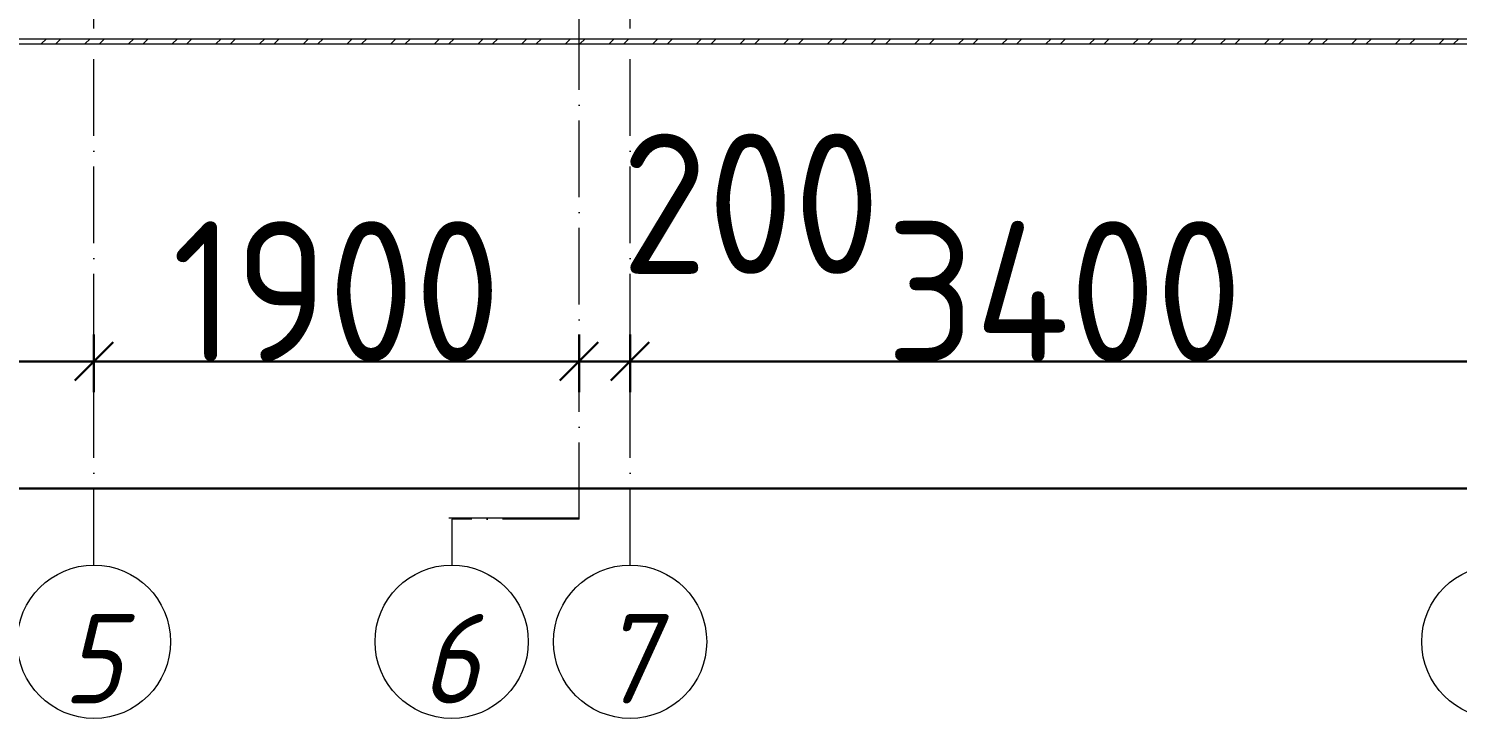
# Model space of a CAD drawing. Header units: millimetres. Extents: x 35697 to 388678, y -91946 to 171347.
# Drawn here: x 291265 to 296861, y -34572 to -31872 of the extents above; entities that cross this region are included whole.
import ezdxf

# ---------------------------------------------------------------- set-up
doc = ezdxf.new("R2010")
doc.units = ezdxf.units.MM
doc.linetypes.add('50_200_ШТРИХ_1Т_ш5_п1_п1_', pattern=[700, 500, -100, 0, -100])
for name, color, linetype, lineweight in [('A-____-____-DIMS', 7, 'Continuous', 9), ('A-WALL-____-MCUT', 7, 'Continuous', 13), ('A-WALL-____-PATT-1', 7, 'Continuous', 9), ('A-WALL-FNSH-MCUT-1', 7, 'Continuous', 9), ('S-GRID-____-IDEN', 7, 'Continuous', 9), ('S-GRID-____-OTLN', 7, 'Continuous', 9), ('S-GRID-____-OTLN-1', 7, '50_200_ШТРИХ_1Т_ш5_п1_п1_', 9), ('стяжа', 7, 'Continuous', 30)]:
    doc.layers.add(name, color=color, linetype=linetype, lineweight=lineweight)
doc.styles.add('ISOCPEUR_I_9', font='isocpeui.ttf', dxfattribs={"width": 0.9, "height": 250})
doc.styles.add('СПДС', font='isocpeur.ttf', dxfattribs={"width": 0.9})
doc.dimstyles.new('ISO-2_5_0_9К_БОЛЬШОЙ_ОСИ', dxfattribs={"dimscale": 304.8, "dimtxt": 248.995294, "dimasz": 0.492126, "dimexe": 0.393701, "dimexo": 0, "dimgap": 0, "dimtad": 1, "dimdec": 0, "dimzin": 0, "dimdsep": 46, "dimtxsty": 'ISOCPEUR_I_9', "dimblk1": 'OBLIQUE', "dimblk2": 'OBLIQUE', "dimsah": 1, "dimcen": 0.09, "dimdle": 0.393701, "dimazin": 0, "dimtfac": 1, "dimtdec": 4, "dimtix": 1, "dimtmove": 0, "dimatfit": 3, "dimfxl": 1, "dimtvp": 1, "dimtolj": 1, "dimtzin": 0, "dimarcsym": 2})
doc.dimstyles.new('ISO-2_5_0_9К_БОЛЬШОЙ_ОСИ_1', dxfattribs={"dimscale": 304.8, "dimtxt": 248.995294, "dimasz": 0.492126, "dimexe": 0.393701, "dimexo": 0, "dimgap": 0, "dimtad": 1, "dimdec": 0, "dimzin": 0, "dimdsep": 46, "dimtxsty": 'ISOCPEUR_I_9', "dimblk1": 'OBLIQUE', "dimblk2": 'OBLIQUE', "dimsah": 1, "dimcen": 0.09, "dimdle": 0.393701, "dimazin": 0, "dimtfac": 1, "dimtdec": 4, "dimtix": 1, "dimtmove": 1, "dimatfit": 3, "dimfxl": 1, "dimtvp": 1, "dimtolj": 1, "dimtzin": 0, "dimarcsym": 2})

# ---------------------------------------------------------------- blocks, each defined once
blk = doc.blocks.new('Ось сетки - Круг_Ø6_00__ISO-2_5_0_9K_-25732049-АР1_План отверстий 3 этажа в осях 1-64_Ю-ЯЯ')
at = {"layer": 'S-GRID-____-IDEN'}
blk.add_circle((0, 0), 3, dxfattribs=at)
blk = doc.blocks.new('_Oblique')
at = {"color": 0, "linetype": 'ByBlock', "lineweight": -2}
blk.add_line((-0.5, -0.5), (0.5, 0.5), dxfattribs=at)
blk = doc.blocks.new('*D2158')
at = {"layer": 'A-____-____-DIMS', "color": 0, "lineweight": -2, "transparency": 16777216}
for p, q in [((289220.7, -33068.9), (289220.7, -33295)), ((291520.7, -33068.9), (291520.7, -33295)), ((289100.7, -33175), (291640.7, -33175))]:
    blk.add_line(p, q, dxfattribs=at)
at = {"layer": 'Defpoints', "color": 0, "transparency": 16777216}
for p in [(289220.7, -33068.9), (291520.7, -33068.9), (291520.7, -33175)]:
    blk.add_point(p, dxfattribs=at)
at = {"layer": 'A-____-____-DIMS', "color": 0, "lineweight": -2, "transparency": 16777216, "xscale": 150, "yscale": 150, "zscale": 150, "rotation": 180}
blk.add_blockref('_Oblique', (289220.7, -33175), dxfattribs=at)
at = {"layer": 'A-____-____-DIMS', "color": 0, "lineweight": -2, "transparency": 16777216, "xscale": 150, "yscale": 150, "zscale": 150}
blk.add_blockref('_Oblique', (291520.7, -33175), dxfattribs=at)
at = {"layer": 'A-____-____-DIMS', "color": 0, "transparency": 16777216, "insert": (290370.7, -32900.7), "char_height": 548.64, "attachment_point": 5, "style": 'СПДС'}
blk.add_mtext('\\A1;2300', dxfattribs=at)
blk = doc.blocks.new('*D2159')
at = {"layer": 'A-____-____-DIMS', "color": 0, "lineweight": -2, "transparency": 16777216}
for p, q in [((291520.7, -33068.9), (291520.7, -33295)), ((293420.7, -33068.9), (293420.7, -33295)), ((291400.7, -33175), (293540.7, -33175))]:
    blk.add_line(p, q, dxfattribs=at)
at = {"layer": 'Defpoints', "color": 0, "transparency": 16777216}
for p in [(291520.7, -33068.9), (293420.7, -33068.9), (293420.7, -33175)]:
    blk.add_point(p, dxfattribs=at)
at = {"layer": 'A-____-____-DIMS', "color": 0, "lineweight": -2, "transparency": 16777216, "xscale": 150, "yscale": 150, "zscale": 150, "rotation": 180}
blk.add_blockref('_Oblique', (291520.7, -33175), dxfattribs=at)
at = {"layer": 'A-____-____-DIMS', "color": 0, "lineweight": -2, "transparency": 16777216, "xscale": 150, "yscale": 150, "zscale": 150}
blk.add_blockref('_Oblique', (293420.7, -33175), dxfattribs=at)
at = {"layer": 'A-____-____-DIMS', "color": 0, "transparency": 16777216, "insert": (292470.7, -32900.7), "char_height": 548.64, "attachment_point": 5, "style": 'СПДС'}
blk.add_mtext('\\A1;1900', dxfattribs=at)
blk = doc.blocks.new('*D2160')
at = {"layer": 'A-____-____-DIMS', "color": 0, "lineweight": -2, "transparency": 16777216}
for p, q in [((293420.7, -33068.9), (293420.7, -33295)), ((293620.7, -33068.9), (293620.7, -33295)), ((293300.7, -33175), (293740.7, -33175))]:
    blk.add_line(p, q, dxfattribs=at)
at = {"layer": 'Defpoints', "color": 0, "transparency": 16777216}
for p in [(293420.7, -33068.9), (293620.7, -33068.9), (293620.7, -33175)]:
    blk.add_point(p, dxfattribs=at)
at = {"layer": 'A-____-____-DIMS', "color": 0, "lineweight": -2, "transparency": 16777216, "xscale": 150, "yscale": 150, "zscale": 150, "rotation": 180}
blk.add_blockref('_Oblique', (293420.7, -33175), dxfattribs=at)
at = {"layer": 'A-____-____-DIMS', "color": 0, "lineweight": -2, "transparency": 16777216, "xscale": 150, "yscale": 150, "zscale": 150}
blk.add_blockref('_Oblique', (293620.7, -33175), dxfattribs=at)
at = {"layer": 'A-____-____-DIMS', "color": 0, "transparency": 16777216, "insert": (293586.3, -32283.5), "char_height": 548.64, "attachment_point": 1, "line_spacing_factor": 1.149209, "style": 'СПДС'}
blk.add_mtext('\\A1;200', dxfattribs=at)
blk = doc.blocks.new('*D2161')
at = {"layer": 'A-____-____-DIMS', "color": 0, "lineweight": -2, "transparency": 16777216}
for p, q in [((293620.7, -33068.9), (293620.7, -33295)), ((297020.7, -33068.9), (297020.7, -33295)), ((293500.7, -33175), (297140.7, -33175))]:
    blk.add_line(p, q, dxfattribs=at)
at = {"layer": 'Defpoints', "color": 0, "transparency": 16777216}
for p in [(293620.7, -33068.9), (297020.7, -33068.9), (297020.7, -33175)]:
    blk.add_point(p, dxfattribs=at)
at = {"layer": 'A-____-____-DIMS', "color": 0, "lineweight": -2, "transparency": 16777216, "xscale": 150, "yscale": 150, "zscale": 150, "rotation": 180}
blk.add_blockref('_Oblique', (293620.7, -33175), dxfattribs=at)
at = {"layer": 'A-____-____-DIMS', "color": 0, "lineweight": -2, "transparency": 16777216, "xscale": 150, "yscale": 150, "zscale": 150}
blk.add_blockref('_Oblique', (297020.7, -33175), dxfattribs=at)
at = {"layer": 'A-____-____-DIMS', "color": 0, "transparency": 16777216, "insert": (295320.7, -32900.7), "char_height": 548.64, "attachment_point": 5, "style": 'СПДС'}
blk.add_mtext('\\A1;3400', dxfattribs=at)
blk = doc.blocks.new('*D2179')
at = {"layer": 'A-____-____-DIMS', "color": 0, "lineweight": -2, "transparency": 16777216}
for p, q in [((281420.7, -33565.7), (281420.7, -33791.8)), ((354820.7, -33565.7), (354820.7, -33791.8)), ((281300.7, -33671.8), (354940.7, -33671.8))]:
    blk.add_line(p, q, dxfattribs=at)
at = {"layer": 'Defpoints', "color": 0, "transparency": 16777216}
for p in [(281420.7, -33565.7), (354820.7, -33565.7), (354820.7, -33671.8)]:
    blk.add_point(p, dxfattribs=at)
at = {"layer": 'A-____-____-DIMS', "color": 0, "lineweight": -2, "transparency": 16777216, "xscale": 150, "yscale": 150, "zscale": 150, "rotation": 180}
blk.add_blockref('_Oblique', (281420.7, -33671.8), dxfattribs=at)
at = {"layer": 'A-____-____-DIMS', "color": 0, "lineweight": -2, "transparency": 16777216, "xscale": 150, "yscale": 150, "zscale": 150}
blk.add_blockref('_Oblique', (354820.7, -33671.8), dxfattribs=at)
at = {"layer": 'A-____-____-DIMS', "color": 0, "transparency": 16777216, "insert": (318120.7, -33397.5), "char_height": 548.64, "attachment_point": 5, "style": 'СПДС'}
blk.add_mtext('\\A1;73400', dxfattribs=at)
blk = doc.blocks.new('3эт')
at = {"layer": 'S-GRID-____-OTLN-1', "color": 251, "ltscale": 0.6, "true_color": 0x636466}
for p, q in [((291520.7, -33971.9), (291520.7, 4029.4)), ((293420.7, -33791.8), (293420.7, 4029.4)), ((293620.7, -33971.9), (293620.7, 3765.1)), ((292921.9, -33791.8), (292921.9, -33971.9)), ((293420.7, -33791.8), (292921.9, -33791.8))]:
    blk.add_line(p, q, dxfattribs=at)
at = {"layer": 'S-GRID-____-IDEN', "xscale": 99.99999999999993, "yscale": 99.99999999999993, "zscale": 99.99999999999993}
for p in [(291520.7, -34271.9), (292921.9, -34271.9), (293620.7, -34271.9)]:
    blk.add_blockref('Ось сетки - Круг_Ø6_00__ISO-2_5_0_9K_-25732049-АР1_План отверстий 3 этажа в осях 1-64_Ю-ЯЯ', p, dxfattribs=at)
at = {"layer": 'S-GRID-____-IDEN', "xscale": 99.99999999999993, "yscale": 99.99999999999993, "zscale": 99.99999999999993, "rotation": 180}
blk.add_blockref('Ось сетки - Круг_Ø6_00__ISO-2_5_0_9K_-25732049-АР1_План отверстий 3 этажа в осях 1-64_Ю-ЯЯ', (297020.7, -34271.9), dxfattribs=at)
at = {"layer": 'S-GRID-____-IDEN', "char_height": 350, "width": 202.025, "attachment_point": 1, "style": 'ISOCPEUR_I_9'}
for s, insert in [('\\fISOCPEUR|b0|i1|c204|p34|;\\W.9;5', (291399, -34163.1)), ('\\fISOCPEUR|b0|i1|c204|p34|;\\W.9;6', (292800.2, -34163.1)), ('\\fISOCPEUR|b0|i1|c204|p34|;\\W.9;7', (293499, -34163.1))]:
    blk.add_mtext(s, dxfattribs=dict(at, insert=insert))
at = {"layer": 'A-____-____-DIMS'}
dim = blk.add_linear_dim(base=(293620.7, -33175), p1=(293420.7, -33068.9), p2=(293620.7, -33068.9), dimstyle='ISO-2_5_0_9К_БОЛЬШОЙ_ОСИ_1', override={"dimtxt": 1.8, "dimpost": '<>', "dimtxsty": 'СПДС', "dimfxl": 200}, dxfattribs=at)
dim.commit()
dim.dimension.update_dxf_attribs({"geometry": '*D2160', "text_midpoint": (294055.4, -33015), "dimtype": 128})
for base, p1, p2, override, picture, middle in [((291520.7, -33175), (289220.7, -33068.9), (291520.7, -33068.9), {"dimtxt": 1.8, "dimpost": '<>', "dimtxsty": 'СПДС', "dimfxl": 2300}, '*D2158', (290370.7, -32900.7)), ((293420.7, -33175), (291520.7, -33068.9), (293420.7, -33068.9), {"dimtxt": 1.8, "dimpost": '<>', "dimtxsty": 'СПДС', "dimfxl": 1900}, '*D2159', (292470.7, -32900.7)), ((297020.7, -33175), (293620.7, -33068.9), (297020.7, -33068.9), {"dimtxt": 1.8, "dimpost": '<>', "dimtxsty": 'СПДС', "dimfxl": 3400}, '*D2161', (295320.7, -32900.7)), ((354820.7, -33671.8), (281420.7, -33565.7), (354820.7, -33565.7), {"dimtxt": 1.8, "dimpost": '<>', "dimtxsty": 'СПДС', "dimfxl": 73400}, '*D2179', (318120.7, -33397.5))]:
    dim = blk.add_linear_dim(base=base, p1=p1, p2=p2, dimstyle='ISO-2_5_0_9К_БОЛЬШОЙ_ОСИ', override=override, dxfattribs=at)
    dim.commit()
    dim.dimension.update_dxf_attribs({"geometry": picture, "text_midpoint": middle})

msp = doc.modelspace()

# ---------------------------------------------------------------- hatches: boundary and pattern name
at = {"layer": 'A-WALL-____-PATT-1'}
h = msp.add_hatch(dxfattribs=at)
h.set_pattern_fill('FP_6', color=256, style=0, pattern_type=2)
h.set_pattern_definition([(45, (283770.71, -86863.46), (-85.53659, 85.53659), []), (45, (283827.73, -86863.46), (-85.53659, 85.53659), [])])
h.paths.add_polyline_path([(328827, -31932.4), (328985.7, -31932.4), (328985.7, -31912.4), (328120.7, -31912.4), (328120.7, -31932.4)], flags=0)
h.paths.add_polyline_path([(326320.7, -31932.4), (326320.7, -31912.4), (325120.7, -31912.4), (325120.7, -31932.4), (326175.8, -31932.4)], flags=0)
h.paths.add_polyline_path([(323320.7, -31932.4), (323320.7, -31912.4), (322120.7, -31912.4), (322120.7, -31932.4), (322640.9, -31932.4)], flags=0)
h.paths.add_polyline_path([(320320.7, -31932.4), (320320.7, -31912.4), (319120.7, -31912.4), (319120.7, -31932.4), (319989.7, -31932.4)], flags=0)
h.paths.add_polyline_path([(317320.7, -31932.4), (317320.7, -31912.4), (316120.7, -31912.4), (316120.7, -31932.4), (316454.8, -31932.4)], flags=0)
h.paths.add_polyline_path([(313803.6, -31932.4), (314320.7, -31932.4), (314320.7, -31912.4), (313120.7, -31912.4), (313120.7, -31932.4)], flags=0)
h.paths.add_polyline_path([(311152.4, -31932.4), (311320.7, -31932.4), (311320.7, -31912.4), (310120.7, -31912.4), (310120.7, -31932.4), (310268.6, -31932.4)], flags=0)
h.paths.add_polyline_path([(307120.7, -31932.4), (308320.7, -31932.4), (308320.7, -31912.4), (307120.7, -31912.4)], flags=0)
h.paths.add_polyline_path([(304120.7, -31932.4), (305320.7, -31932.4), (305320.7, -31912.4), (304120.7, -31912.4)], flags=0)
h.paths.add_polyline_path([(301120.7, -31932.4), (302320.7, -31932.4), (302320.7, -31912.4), (301120.7, -31912.4)], flags=0)
h.paths.add_polyline_path([(300120.7, -31932.4), (300120.7, -31912.4), (290320.7, -31912.4), (290320.7, -31932.4), (299663.9, -31932.4)], flags=0)
h.paths.add_polyline_path([(289320.7, -31932.4), (289320.7, -31912.4), (281090.7, -31912.4), (281090.7, -31932.4), (287291.6, -31932.4)], flags=0)

# ---------------------------------------------------------------- linework, layer by layer
at = {"layer": 'A-WALL-____-MCUT'}
msp.add_line((290320.7, -31912.4), (300120.7, -31912.4), dxfattribs=at)
at = {"layer": 'A-WALL-FNSH-MCUT-1'}
msp.add_line((290320.7, -31932.4), (300120.7, -31932.4), dxfattribs=at)
at = {"layer": 'S-GRID-____-OTLN'}
msp.add_line((293420.7, -33788.9), (292911.2, -33788.9), dxfattribs=at)

# ---------------------------------------------------------------- block references
at = {"layer": 'стяжа'}
msp.add_blockref('3эт', (0, 0), dxfattribs=at)

doc.saveas('drawing.dxf')
